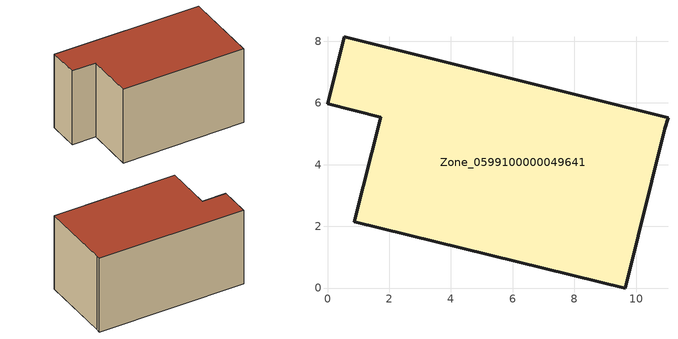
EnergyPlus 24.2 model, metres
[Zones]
Zone_0599100000049641
 floor ground (C_G): 1.72,5.54 0,5.97 0.54,8.14 11.03,5.52 10.93,5.17 9.65,0 0.87,2.15 z0
 wall outside (C_F): 0,5.97 1.72,5.54 0.87,2.15 9.65,0 10.93,5.17 11.03,5.52 0.54,8.14 0,5.97 z0:5.76
 roof outside (C_R): 9.65,0 10.93,5.17 11.03,5.52 0.54,8.14 0,5.97 1.72,5.54 0.87,2.15 z5.76
[BUILDING]
Pand.0599100000049641: North Axis=0; Terrain=City; Loads Convergence Tolerance Value=0.04; Temperature Convergence Tolerance Value=0.4; Solar Distribution=FullExterior; Maximum Number of Warmup Days=25; Minimum Number of Warmup Days=1
[Site:Location]
Rotterdam.The.Hague.AP_ZH_NLD Design_Conditions: Latitude=51.96; Longitude=4.45; Time Zone=1; Elevation=-4.5
[SITE:GROUNDTEMPERATURE:BUILDINGSURFACE]
18, 18, 18, 18, 18, 18, 18, 18, 18, 18, 18, 18
[MATERIAL] Thermal Absorptance=0.9; Solar Absorptance=0.7; Visible Absorptance=0.7
Name | Roughness | Thickness | Conductivity | Density | Specific Heat
G.TI.1975-1991 | MediumSmooth | 0.15 | 0.288461 | 540 | 1210
F.TI.1975-1991 | Rough | 0.3 | 0.230769 | 1920 | 840
R.TI.1975-1991 | MediumRough | 0.2 | 0.153846 | 1500 | 1000
[CONSTRUCTION]
C_G: G.TI.1975-1991
C_F: F.TI.1975-1991
C_R: R.TI.1975-1991
[ZONE]
Zone_0599100000049641: Type=1; Multiplier=1; Ceiling Height=Autocalculate; Volume=Autocalculate; Floor Area=autocalculate; Part of Total Floor Area=Yes
[ZONEINFILTRATION:DESIGNFLOWRATE]
Infil_Zone_0599100000049641: Zone or ZoneList or Space or SpaceList=Zone_0599100000049641; Schedule=AlwaysOn; Design Flow Rate Calculation Method=Flow/Area; Flow Rate per Floor Area=0.003; Constant Term Coefficient=1; Temperature Term Coefficient=0; Velocity Term Coefficient=0; Velocity Squared Term Coefficient=0
[HVACTEMPLATE:ZONE:IDEALLOADSAIRSYSTEM]
Zone_0599100000049641: Maximum Heating Supply Air Temperature=50; Minimum Cooling Supply Air Temperature=13; Maximum Heating Supply Air Humidity Ratio=0.0156; Minimum Cooling Supply Air Humidity Ratio=0.0077; Heating Limit=NoLimit; Cooling Limit=NoLimit; Dehumidification Control Type=ConstantSensibleHeatRatio; Cooling Sensible Heat Ratio=0.7; Dehumidification Setpoint=60; Humidification Control Type=None; Humidification Setpoint=30; Outdoor Air Method=None; Outdoor Air Flow Rate per Person=0.00944; Outdoor Air Flow Rate per Zone Floor Area=0; Outdoor Air Flow Rate per Zone=0; Demand Controlled Ventilation Type=None; Outdoor Air Economizer Type=NoEconomizer; Heat Recovery Type=None; Sensible Heat Recovery Effectiveness=0.7; Latent Heat Recovery Effectiveness=0.65
[ZONECONTROL:THERMOSTAT]
ThermostatControl_Zone_0599100000049641: Zone or ZoneList=Zone_0599100000049641; Control Type Schedule=DualSetpointControlType; Control 1=Thermostat_Zone_0599100000049641; Temperature Difference Between Cutout And Setpoint=0
[THERMOSTATSETPOINT:DUALSETPOINT]
Thermostat_Zone_0599100000049641: Heating Setpoint Temperature Schedule=HeatingSetpoint_Zone_0599100000049641; Cooling Setpoint Temperature Schedule=CoolingSetpoint_Zone_0599100000049641
[SCHEDULE:COMPACT]
HeatingSetpoint_Zone_0599100000049641: Through: 12/31, For: AllDays, Until: 24:00, 21
CoolingSetpoint_Zone_0599100000049641: Through: 12/31, For: AllDays, Until: 24:00, 24
DualSetpointControlType: Through: 12/31, For: AllDays, Until: 24:00, 4
AlwaysOn: Through: 12/31, For: AllDays, Until: 24:00, 1
